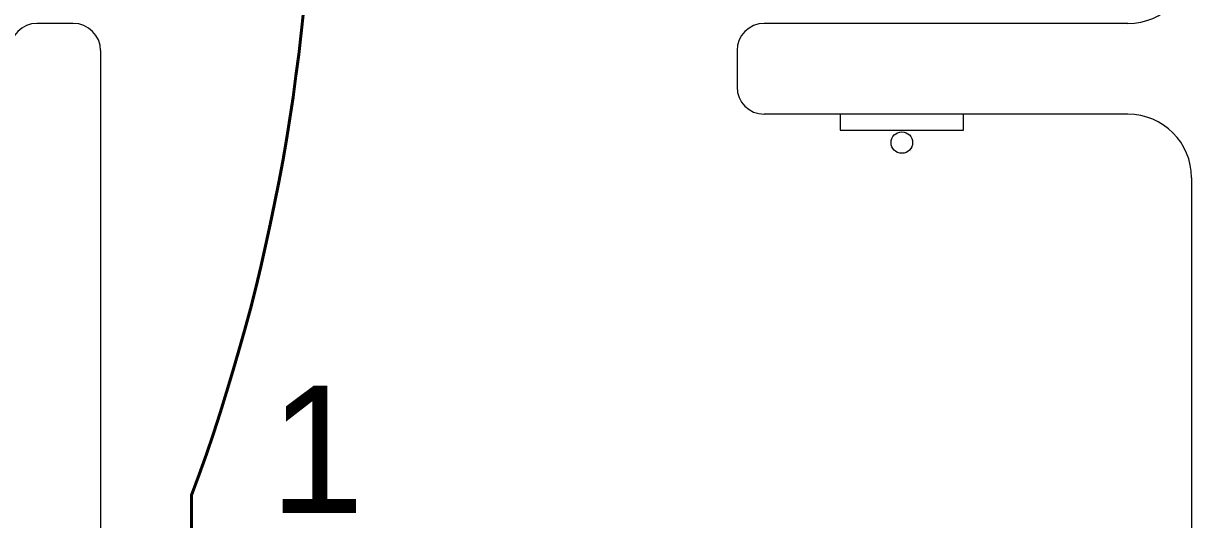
# Model space of a CAD drawing. Header units: metres. Extents: x 14 to 2416, y -346 to 476.
# Drawn here: x 41.217 to 42.502, y -73.372 to -72.826 of the extents above; entities that cross this region are included whole.
import ezdxf

# ---------------------------------------------------------------- set-up
doc = ezdxf.new("R2010")
doc.units = ezdxf.units.M
doc.linetypes.add('0', pattern=[0])
doc.layers.get('0').update_dxf_attribs({"linetype": '0', "lineweight": 20})
for name, color, linetype, lineweight in [('A-ANNO-TEXT', 20, 'Continuous', 13), ('A-WALL', 250, 'Continuous', 20), ('baños', 251, 'Continuous', 0), ('E Salida Luces', 22, 'Continuous', 40), ('E Tuberia Emp Losa', 22, 'Continuous', 40)]:
    doc.layers.add(name, color=color, linetype=linetype, lineweight=lineweight)
doc.styles.add('CENTURY GOTHIC', font='GOTHIC.TTF')

# ---------------------------------------------------------------- blocks, each defined once
blk = doc.blocks.new('PL BASE 1N NASAS 09')
at = {"layer": 'A-WALL'}
for p, q in [((-109.1111, -37.4497), (-109.1511, -37.4497)), ((-107.9511, -37.4497), (-108.3511, -37.4497)), ((-109.0811, -37.4797), (-109.0811, -38.9297)), ((-108.3811, -37.4797), (-108.3811, -37.5197)), ((-107.9511, -37.5497), (-108.3511, -37.5497)), ((-107.8811, -37.6197), (-107.8811, -38.9297))]:
    blk.add_line(p, q, dxfattribs=at)
for centre, radius, start, end in [((-107.9511, -37.3797), 0.07, 270, 0), ((-109.1511, -37.4797), 0.03, 90, 180), ((-109.1111, -37.4797), 0.03, 0, 90), ((-108.3511, -37.4797), 0.03, 90, 180), ((-108.3511, -37.5197), 0.03, 180, 270), ((-107.9511, -37.6197), 0.07, 0, 90)]:
    blk.add_arc(centre, radius, start, end, dxfattribs=at)
at = {"layer": 'baños'}
blk.add_lwpolyline([(-108.1318, -37.5497), (-108.2677, -37.5497), (-108.2677, -37.5671), (-108.1318, -37.5671)], close=True, dxfattribs=at)
blk.add_circle((-108.1998, -37.5809), 0.0118, dxfattribs=at)
blk = doc.blocks.new('PL MUEBLES 1N NASAS 09')
at = {"layer": 'baños'}
blk.add_blockref('PL BASE 1N NASAS 09', (162.2615, 88.2033), dxfattribs=at)
blk = doc.blocks.new('A$Cbef68299')
blk.add_blockref('PL MUEBLES 1N NASAS 09', (-30.7659, -32.0535))
blk = doc.blocks.new('A$Cc5be7df0')
at = {"layer": 'A-ANNO-TEXT'}
blk.add_blockref('A$Cbef68299', (4.1493, 17.337), dxfattribs=at)
blk = doc.blocks.new('*U537')
at = {"layer": 'E Salida Luces', "linetype": 'Continuous'}
for p, q in [((0, 0.3583), (0, 0.1807)), ((-0.3576, 0.0007), (-0.18, 0.0007)), ((0.18, 0.0007), (0.3576, 0.0007)), ((0, -0.1793), (0, -0.3569))]:
    blk.add_line(p, q, dxfattribs=at)
blk.add_circle((0, 0.0007), 0.18, dxfattribs=at)

msp = doc.modelspace()

# ---------------------------------------------------------------- linework, layer by layer
at = {"layer": 'E Salida Luces'}
msp.add_arc((39.3953, -72.6011), 2.1399, 339.6493, 20.3507, dxfattribs=at)

# ---------------------------------------------------------------- block references
at = {"layer": 'A-ANNO-TEXT'}
msp.add_blockref('A$Cc5be7df0', (14.7377, -108.8632), dxfattribs=at)
at = {"layer": 'E Salida Luces', "xscale": -0.4, "yscale": 0.4, "zscale": 0.4}
msp.add_blockref('*U537', (41.4016, -73.4886), dxfattribs=at)

# ---------------------------------------------------------------- texts
at = {"layer": 'E Tuberia Emp Losa', "insert": (41.5395, -73.2948), "char_height": 0.14, "width": 0.276812, "attachment_point": 5, "style": 'CENTURY GOTHIC'}
msp.add_mtext('1 ', dxfattribs=at)

doc.saveas('drawing.dxf')
